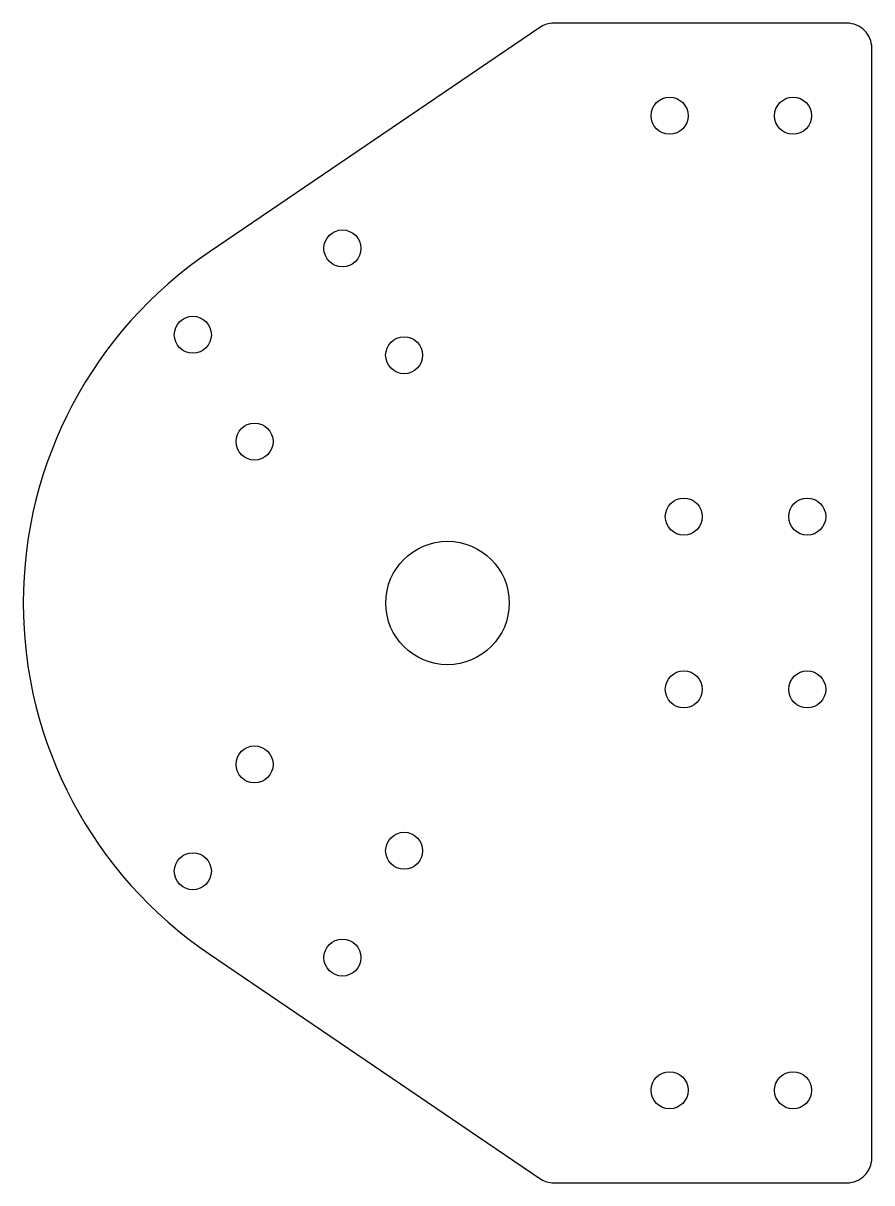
# Model space of a CAD drawing. Header units: millimetres. Extents: x -34.4 to 34.4, y -47 to 47.
import ezdxf

# ---------------------------------------------------------------- set-up
doc = ezdxf.new("R2010")
doc.units = ezdxf.units.MM

msp = doc.modelspace()

# ---------------------------------------------------------------- linework, layer by layer
msp.add_lwpolyline([(8.615, 47, 0.150286), (7.491, 46.654), (-19.32, 28.442, 0.529615), (-19.32, -28.442), (7.491, -46.654, 0.150286), (8.615, -47), (32.383, -47, 0.414214), (34.383, -45), (34.383, 45, 0.414214), (32.383, 47)], format="xyb", close=True)
for centre, radius in [((18, 39.5), 1.5), ((28, 39.5), 1.5), ((-8.513, 28.745), 1.5), ((-20.637, 21.745), 1.5), ((-3.513, 20.084), 1.5), ((-15.637, 13.084), 1.5), ((19.15, 7), 1.5), ((29.15, 7), 1.5), ((0, 0), 5), ((19.15, -7), 1.5), ((29.15, -7), 1.5), ((-15.637, -13.084), 1.5), ((-3.513, -20.084), 1.5), ((-20.637, -21.745), 1.5), ((-8.513, -28.745), 1.5), ((18, -39.5), 1.5), ((28, -39.5), 1.5)]:
    msp.add_circle(centre, radius)

doc.saveas('drawing.dxf')
